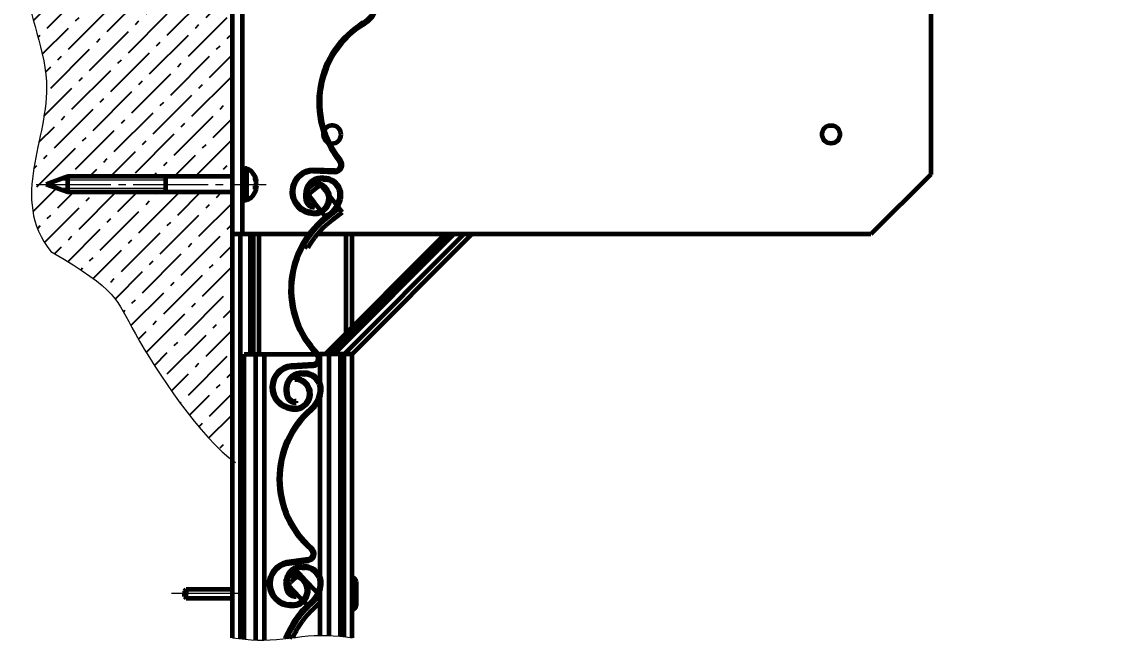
# Model space of a CAD drawing. Header units: millimetres. Extents: x 0 to 841, y 0 to 594.
# Drawn here: x 622.8 to 841, y 333.7 to 459.5 of the extents above; entities that cross this region are included whole.
import ezdxf

# ---------------------------------------------------------------- set-up
doc = ezdxf.new("R2010")
doc.units = ezdxf.units.MM
for name, pattern in [('K5LT_AXLED', [19.5, 15, -1.5, 1.5, -1.5]), ('K5LT_BASIC', [0]), ('K5LT_THIN', [0]), ('K5LT_THIN_INCLUDED_TO_HATCHING', [0])]:
    doc.linetypes.add(name, pattern=pattern)
doc.layers.add('Системный слой', color=7, linetype='Continuous')
doc.layers.add('Системный слой (1)', color=7, linetype='Continuous', true_color=0x909090)
pattern_1 = [(-45, (0, 0), (0.3535534, 0.3535534), [])]

# ---------------------------------------------------------------- blocks, each defined once
blk = doc.blocks.new('U305')
at = {"layer": 'Системный слой (1)', "color": 5, "linetype": 'K5LT_BASIC', "lineweight": 60, "true_color": 0x0000ff}
for p, q in [((686.63, 392.88), (686.63, 336.3)), ((686.63, 331.3), (686.63, 193.33))]:
    blk.add_line(p, q, dxfattribs=at)
blk = doc.blocks.new('U306')
at = {"layer": 'Системный слой (1)', "color": 5, "linetype": 'K5LT_BASIC', "lineweight": 60, "true_color": 0x0000ff}
for p, q in [((682.58, 392.88), (682.58, 387.16)), ((682.58, 384.15), (682.58, 348.36)), ((682.58, 345.35), (682.58, 336.5)), ((682.58, 331.5), (682.58, 320.01)), ((682.58, 317), (682.58, 193.33))]:
    blk.add_line(p, q, dxfattribs=at)
blk = doc.blocks.new('U307')
at = {"layer": 'Системный слой (1)', "color": 5, "linetype": 'K5LT_BASIC', "lineweight": 60, "true_color": 0x0000ff}
for p, q in [((682.58, 392.88), (682.58, 387.16)), ((682.58, 384.15), (682.58, 348.36)), ((682.58, 345.35), (682.58, 336.5)), ((682.58, 331.5), (682.58, 320.01)), ((682.58, 317), (682.58, 193.33))]:
    blk.add_line(p, q, dxfattribs=at)
blk = doc.blocks.new('U308')
at = {"layer": 'Системный слой (1)', "color": 5, "linetype": 'K5LT_BASIC', "lineweight": 60, "true_color": 0x0000ff}
for p, q in [((684.34, 392.88), (684.34, 336.47)), ((684.34, 331.47), (684.34, 193.33))]:
    blk.add_line(p, q, dxfattribs=at)
blk = doc.blocks.new('U316')
at = {"layer": 'Системный слой (1)', "color": 5, "linetype": 'K5LT_BASIC', "lineweight": 60, "true_color": 0x0000ff}
for p, q in [((667.41, 335.74), (667.41, 392.88)), ((667.41, 193.33), (667.41, 330.74))]:
    blk.add_line(p, q, dxfattribs=at)
blk = doc.blocks.new('U317')
at = {"layer": 'Системный слой (1)', "color": 5, "linetype": 'K5LT_BASIC', "lineweight": 60, "true_color": 0x0000ff}
for p, q in [((671.46, 335.55), (671.46, 392.88)), ((671.46, 193.33), (671.46, 330.55))]:
    blk.add_line(p, q, dxfattribs=at)
blk = doc.blocks.new('U318')
at = {"layer": 'Системный слой (1)', "color": 5, "linetype": 'K5LT_BASIC', "lineweight": 60, "true_color": 0x0000ff}
for p, q in [((669.7, 335.58), (669.7, 392.88)), ((669.7, 193.33), (669.7, 330.58))]:
    blk.add_line(p, q, dxfattribs=at)
blk = doc.blocks.new('U319')
at = {"layer": 'Системный слой (1)', "color": 5, "linetype": 'K5LT_BASIC', "lineweight": 60, "true_color": 0x0000ff}
for p, q in [((632.06, 426.16), (632.06, 428.48)), ((632.06, 425.28), (632.06, 426.16))]:
    blk.add_line(p, q, dxfattribs=at)
blk = doc.blocks.new('U320')
at = {"layer": 'Системный слой (1)', "color": 5, "linetype": 'K5LT_BASIC', "lineweight": 60, "true_color": 0x0000ff}
for p, q in [((669.74, 427.94), (669.77, 427.84)), ((669.77, 427.84), (669.82, 427.6))]:
    blk.add_line(p, q, dxfattribs=at)
blk = doc.blocks.new('U359')
at = {"layer": 'Системный слой (1)', "color": 5, "linetype": 'K5LT_BASIC', "lineweight": 60, "true_color": 0x0000ff}
for p, q in [((681.44, 423.23), (682.75, 421.58)), ((682.95, 421.32), (683.18, 421.04))]:
    blk.add_line(p, q, dxfattribs=at)
blk = doc.blocks.new('U360')
at = {"layer": 'Системный слой (1)', "color": 5, "linetype": 'K5LT_BASIC', "lineweight": 60, "true_color": 0x0000ff}
for p, q in [((685.93, 422.71), (685.69, 423.03)), ((686.43, 422.08), (686.15, 422.44))]:
    blk.add_line(p, q, dxfattribs=at)
blk = doc.blocks.new('U361')
at = {"layer": 'Системный слой (1)', "color": 5, "linetype": 'K5LT_BASIC', "lineweight": 60, "true_color": 0x0000ff}
for p, q in [((683.18, 421.04), (683.7, 420.38)), ((683.9, 420.13), (683.92, 420.1))]:
    blk.add_line(p, q, dxfattribs=at)
blk = doc.blocks.new('U362')
at = {"layer": 'Системный слой (1)', "color": 5, "linetype": 'K5LT_BASIC', "lineweight": 60, "true_color": 0x0000ff}
for p, q in [((684.14, 424.98), (683.95, 425.22)), ((685.69, 423.03), (684.59, 424.41))]:
    blk.add_line(p, q, dxfattribs=at)
blk = doc.blocks.new('U363')
at = {"layer": 'Системный слой (1)', "color": 5, "linetype": 'K5LT_BASIC', "lineweight": 60, "true_color": 0x0000ff}
for p, q in [((679.75, 425.73), (679.58, 425.59)), ((680.2, 426.08), (680.2, 426.08))]:
    blk.add_line(p, q, dxfattribs=at)
blk = doc.blocks.new('U364')
at = {"layer": 'Системный слой (1)', "color": 5, "linetype": 'K5LT_BASIC', "lineweight": 60, "true_color": 0x0000ff}
for p, q in [((679.58, 425.59), (679.69, 425.44)), ((679.96, 425.1), (680.2, 424.8))]:
    blk.add_line(p, q, dxfattribs=at)
blk = doc.blocks.new('U366')
at = {"layer": 'Системный слой (1)', "color": 5, "linetype": 'K5LT_BASIC', "lineweight": 60, "true_color": 0x0000ff}
for p, q in [((707.62, 416.88), (689.02, 416.88)), ((793.02, 416.88), (713.02, 416.88))]:
    blk.add_line(p, q, dxfattribs=at)
blk = doc.blocks.new('U367')
at = {"layer": 'Системный слой (1)', "color": 5, "linetype": 'K5LT_BASIC', "lineweight": 60, "true_color": 0x0000ff}
for start, end in [(0, 150.8246), (166.9171, 237.2496), (253.3421, 0)]:
    blk.add_arc((685.02, 436.88), 1.8, start, end, dxfattribs=at)
blk = doc.blocks.new('U375')
at = {"layer": 'Системный слой (1)', "color": 5, "linetype": 'K5LT_BASIC', "lineweight": 60, "true_color": 0x0000ff}
for p, q in [((677.53, 345.16), (679.1, 343.52)), ((679.32, 343.29), (679.47, 343.14))]:
    blk.add_line(p, q, dxfattribs=at)
blk = doc.blocks.new('U376')
at = {"layer": 'Системный слой (1)', "color": 5, "linetype": 'K5LT_BASIC', "lineweight": 60, "true_color": 0x0000ff}
for p, q in [((682.1, 345.01), (681.78, 345.35)), ((682.58, 344.51), (682.34, 344.76))]:
    blk.add_line(p, q, dxfattribs=at)
blk = doc.blocks.new('U377')
at = {"layer": 'Системный слой (1)', "color": 5, "linetype": 'K5LT_BASIC', "lineweight": 60, "true_color": 0x0000ff}
for p, q in [((679.47, 343.14), (680.05, 342.53)), ((680.27, 342.3), (680.3, 342.27))]:
    blk.add_line(p, q, dxfattribs=at)
blk = doc.blocks.new('U378')
at = {"layer": 'Системный слой (1)', "color": 5, "linetype": 'K5LT_BASIC', "lineweight": 60, "true_color": 0x0000ff}
for p, q in [((676.81, 348.62), (676.15, 347.99)), ((677.19, 348.99), (676.85, 348.66))]:
    blk.add_line(p, q, dxfattribs=at)
blk = doc.blocks.new('U379')
at = {"layer": 'Системный слой (1)', "color": 5, "linetype": 'K5LT_BASIC', "lineweight": 60, "true_color": 0x0000ff}
for p, q in [((675.46, 347.33), (675.68, 347.09)), ((676, 346.76), (676.15, 346.6))]:
    blk.add_line(p, q, dxfattribs=at)
blk = doc.blocks.new('U387')
at = {"layer": 'Системный слой (1)', "color": 5, "linetype": 'K5LT_BASIC', "lineweight": 60, "true_color": 0x0000ff}
for p, q in [((666.62, 335.83), (666.62, 416.88)), ((666.62, 193.33), (666.62, 330.83))]:
    blk.add_line(p, q, dxfattribs=at)
blk = doc.blocks.new('U388')
at = {"layer": 'Системный слой (1)', "color": 5, "linetype": 'K5LT_BASIC', "lineweight": 60, "true_color": 0x0000ff}
for p, q in [((689.02, 336.02), (689.02, 392.88)), ((689.02, 193.33), (689.02, 331.02))]:
    blk.add_line(p, q, dxfattribs=at)
blk = doc.blocks.new('U389')
at = {"layer": 'Системный слой (1)', "color": 5, "linetype": 'K5LT_BASIC', "lineweight": 60, "true_color": 0x0000ff}
for p, q in [((671.46, 392.88), (681.8, 392.88)), ((682.24, 392.88), (682.58, 392.88))]:
    blk.add_line(p, q, dxfattribs=at)
blk = doc.blocks.new('U390')
at = {"layer": 'Системный слой (1)', "color": 5, "linetype": 'K5LT_BASIC', "lineweight": 60, "true_color": 0x0000ff}
for p, q in [((687.42, 336.22), (687.42, 392.88)), ((687.42, 193.33), (687.42, 331.22))]:
    blk.add_line(p, q, dxfattribs=at)
blk = doc.blocks.new('U391')
at = {"layer": 'Системный слой (1)', "color": 5, "linetype": 'K5LT_BASIC', "lineweight": 60, "true_color": 0x0000ff}
for p, q in [((680.31, 416.88), (670.42, 416.88)), ((680.76, 416.88), (680.71, 416.88)), ((686.62, 416.88), (682.04, 416.88))]:
    blk.add_line(p, q, dxfattribs=at)
blk = doc.blocks.new('U392')
at = {"layer": 'Системный слой (1)', "color": 5, "linetype": 'K5LT_BASIC', "lineweight": 60, "true_color": 0x0000ff}
for p, q in [((665.02, 336.02), (665.02, 416.88)), ((665.02, 193.33), (665.02, 331.02))]:
    blk.add_line(p, q, dxfattribs=at)
blk = doc.blocks.new('U449')
at = {"layer": 'Системный слой', "color": 7, "linetype": 'K5LT_THIN_INCLUDED_TO_HATCHING', "lineweight": 18}
for p, q in [((676.39, 335.95), (677.65, 336.1)), ((677.65, 336.1), (678.92, 336.25)), ((678.92, 336.25), (680.18, 336.38)), ((680.18, 336.38), (681.44, 336.46)), ((681.44, 336.46), (682.71, 336.5)), ((682.71, 336.5), (683.97, 336.49)), ((683.97, 336.49), (685.23, 336.43)), ((685.23, 336.43), (686.5, 336.32)), ((686.5, 336.32), (687.76, 336.18)), ((687.76, 336.18), (689.02, 336.02)), ((665.02, 336.02), (666.29, 335.87)), ((666.29, 335.87), (667.55, 335.73)), ((667.55, 335.73), (668.81, 335.62)), ((668.81, 335.62), (670.08, 335.56)), ((670.08, 335.56), (671.34, 335.55)), ((671.34, 335.55), (672.6, 335.59)), ((672.6, 335.59), (673.87, 335.67)), ((673.87, 335.67), (675.13, 335.8)), ((675.13, 335.8), (676.39, 335.95))]:
    blk.add_line(p, q, dxfattribs=at)

msp = doc.modelspace()

# ---------------------------------------------------------------- hatches: boundary and pattern name
at = {"layer": 'Системный слой (1)'}
h = msp.add_hatch(dxfattribs=at)
h.set_pattern_fill('Бетон', angle=45, style=0, pattern_type=0)
h.set_pattern_definition([(45, (0, 0), (-4.24264, 4.24264), [11, -5]), (45, (9.1924, 9.1924), (-4.24264, 4.24264), [1, -15]), (45, (3.5355, 7.778), (-4.24264, 4.24264), [11, -5]), (45, (12.728, 16.9706), (-4.24264, 4.24264), [1, -15])])
h.paths.add_polyline_path([(632.0591, 508.4841), (665.0232, 508.4841), (665.0232, 545.2841), (632.0591, 545.2841), (627.6632, 546.8841), (632.0591, 548.4841), (665.0232, 548.4841), (665.0232, 556.8841), (624.7032, 556.8841), (625.5628, 555.2257), (626.1948, 552.9006), (626.5809, 549.8261), (626.6888, 545.848), (626.4708, 540.925), (626.2233, 538.0521), (625.9974, 535.9376), (625.7313, 533.7587), (625.3554, 531.0251), (624.7952, 527.4114), (624.1285, 523.5629), (623.8503, 522.0614), (623.768, 521.6267), (623.6137, 520.8211), (623.347, 519.4407), (623.0477, 517.7988), (622.8812, 516.4335), (622.8708, 515.7868), (622.9012, 515.3384), (622.9645, 514.8779), (623.0916, 514.2525), (623.3595, 513.2242), (623.7925, 511.7181), (623.8759, 511.4297), (624.0527, 510.815), (624.4397, 509.4443), (625.263, 506.3467), (626.2384, 502.138), (626.8536, 498.8893), (627.262, 496.1253), (627.5638, 493.0534), (627.6449, 489.1267), (627.5672, 487.7475), (627.5256, 487.2801), (627.4212, 486.3592), (627.1372, 484.5698), (626.3488, 481.17), (625.7499, 479.0655), (625.3592, 477.7533), (625.0205, 476.6078), (624.6438, 475.2766), (624.1948, 473.4885), (623.7394, 470.9221), (623.6014, 468.8754), (623.6017, 468.489), (623.6266, 467.7125), (623.7651, 466.1451), (624.3281, 462.9588), (625.0403, 460.0917), (625.4448, 458.6125), (625.6726, 457.7923), (625.8405, 457.1875), (626.0261, 456.5132), (626.2744, 455.5942), (626.6195, 454.2584), (627.0783, 452.274), (627.5822, 449.3041), (627.7567, 447.1643), (627.7714, 446.592), (627.7624, 445.4478), (627.6092, 443.1618), (626.9761, 438.9448), (626.5565, 436.8364), (626.3317, 435.7636), (626.2012, 435.1464), (626.0711, 434.5292), (625.892, 433.6699), (625.6377, 432.4067), (625.2944, 430.5289), (624.9097, 427.733), (624.7886, 423.5802), (625.3477, 419.9056), (626.514, 416.7407), (628.2422, 413.8972), (628.6232, 413.3964), (631.7065, 411.5714), (634.4209, 409.8741), (636.7799, 408.2696), (638.807, 406.7009), (640.5483, 405.0604), (641.879, 403.4384), (642.5643, 402.4092), (643.1019, 401.5018), (643.7089, 400.3978), (644.5797, 398.7577), (645.7055, 396.6911), (645.9581, 396.2443), (646.4951, 395.3122), (647.688, 393.3127), (650.1441, 389.4296), (652.4437, 386.0251), (653.994, 383.8459), (655.3946, 381.9579), (657.0606, 379.816), (659.3351, 377.0897), (662.5725, 373.6734), (665.0232, 371.5529), (665.0232, 392.8841), (665.0232, 416.8841), (665.0232, 425.2841), (632.0591, 425.2841), (627.6632, 426.8841), (632.0591, 428.4841), (665.0232, 428.4841), (665.0232, 465.2841), (632.0591, 465.2841), (627.6632, 466.8841), (632.0591, 468.4841), (665.0232, 468.4841), (665.0232, 505.2841), (632.0591, 505.2841), (627.6632, 506.8841)])
h = msp.add_hatch(dxfattribs=at)
h.set_pattern_fill('Металл', angle=-45, style=0, pattern_type=0)
h.set_pattern_definition(pattern_1)
h.paths.add_polyline_path([(680.4042, 421.4319), (678.9336, 422.0823), (677.8285, 423.2503), (677.2605, 424.7546), (677.3179, 426.3616), (677.9917, 427.8216), (679.1774, 428.9078), (680.6906, 429.4516), (681.1586, 429.4933), (685.5582, 429.3397), (686.4659, 429.652), (686.9912, 430.4556), (686.9128, 431.4124), (686.7039, 431.7546), (684.8001, 434.5963), (683.4577, 437.7422), (682.7235, 441.0829), (682.6231, 444.5018), (683.1599, 447.8799), (684.3154, 451.0992), (686.0491, 454.0476), (688.3007, 456.6224), (690.9917, 458.7338), (691.4345, 459.0098), (692.9197, 460.2781), (693.9188, 461.9563), (693.9724, 462.0982), (694.1638, 463.5521), (693.7252, 464.9514), (692.738, 466.0357), (691.5119, 466.5781), (690.9261, 466.7078), (689.5041, 466.6992), (688.2261, 466.0753), (687.3448, 464.9592), (687.2677, 464.7841), (686.932, 463.1091), (686.9547, 462.5995), (687.3672, 461.6216), (688.2589, 461.0461), (688.3564, 461.0217), (688.6288, 460.9613), (688.698, 461.2737), (688.4256, 461.3341), (687.6063, 461.8345), (687.2731, 462.6314), (687.4273, 464.2715), (687.5644, 464.6641), (688.3486, 465.7607), (689.546, 466.3802), (690.8569, 466.3954), (691.4427, 466.2656), (692.7009, 465.6634), (693.5643, 464.568), (693.8561, 463.204), (693.6716, 462.2074), (692.7337, 460.5552), (691.3034, 459.3047), (691.269, 459.2838), (688.4934, 457.2344), (686.143, 454.7086), (684.2984, 451.7929), (683.0228, 448.5872), (682.3598, 445.2012), (682.3322, 441.7511), (682.941, 438.355), (684.1653, 435.1293), (685.9631, 432.1845), (686.4559, 431.5525), (686.7143, 430.7463), (686.3561, 429.9792), (685.6443, 429.663), (681.2822, 429.8153), (679.6424, 429.4966), (678.2396, 428.5896), (677.276, 427.2251), (676.8905, 425.5997), (677.1386, 423.9478), (677.9845, 422.5074), (679.3064, 421.4861), (680.3349, 421.1195), (680.7841, 421.02), (682.1926, 421.0315), (683.4543, 421.6577), (684.3154, 422.7724), (684.6025, 424.1513), (684.258, 425.5171), (683.3511, 426.5948), (682.0642, 427.1676), (681.6859, 427.2178), (681.6632, 426.8986), (682.9336, 426.492), (683.875, 425.547), (684.2769, 424.2751), (684.0492, 422.9608), (683.2429, 421.8982), (682.0385, 421.325), (680.8533, 421.3324)])
h = msp.add_hatch(dxfattribs=at)
h.set_pattern_fill('Металл', angle=-45, style=0, pattern_type=0)
h.set_pattern_definition(pattern_1)
h.paths.add_polyline_path([(676.757, 382.1689), (675.2354, 382.6886), (674.0327, 383.7559), (673.3357, 385.205), (673.2529, 386.8108), (673.7969, 388.324), (674.8833, 389.5094), (676.3434, 390.183), (676.806, 390.2654), (681.2022, 390.4958), (682.0793, 390.886), (682.5325, 391.7323), (682.3711, 392.6786), (682.1332, 393.0014), (679.9889, 395.6662), (678.3774, 398.6832), (677.3549, 401.9472), (676.9569, 405.3444), (677.1973, 408.7563), (678.0677, 412.0641), (679.5379, 415.1525), (681.5565, 417.9137), (684.0533, 420.2515), (684.4703, 420.5651), (685.8393, 421.9581), (686.6884, 423.7169), (686.7294, 423.863), (686.7934, 425.328), (686.2344, 426.6837), (685.1564, 427.6779), (683.8878, 428.1113), (683.2929, 428.1896), (681.877, 428.057), (680.6583, 427.3241), (679.8776, 426.1354), (679.8161, 425.9543), (679.6277, 424.2564), (679.6947, 423.7507), (680.1908, 422.8125), (681.1293, 422.3169), (681.2285, 422.301), (681.5052, 422.2647), (681.5469, 422.5819), (681.2703, 422.6183), (680.4105, 423.0454), (680.0091, 423.8103), (680.0197, 425.4575), (680.1221, 425.8606), (680.8078, 427.0213), (681.9466, 427.7429), (683.2512, 427.8723), (683.8461, 427.7941), (685.1519, 427.3038), (686.1076, 426.2877), (686.5171, 424.9544), (686.4202, 423.9456), (685.6299, 422.2179), (684.314, 420.8474), (684.2816, 420.8236), (681.6951, 418.5401), (679.5738, 415.8191), (677.9903, 412.7537), (676.999, 409.449), (676.6336, 406.0182), (676.9069, 402.5788), (677.8093, 399.2487), (679.31, 396.142), (681.3576, 393.365), (681.9037, 392.7784), (682.2314, 391.9977), (681.9414, 391.2023), (681.2599, 390.8253), (676.901, 390.5969), (675.2953, 390.1364), (673.9769, 389.1106), (673.1359, 387.6673), (672.8935, 386.0146), (673.2846, 384.3906), (674.2529, 383.0294), (675.6588, 382.1272), (676.7153, 381.8516), (677.1714, 381.7916), (678.5735, 381.9259), (679.7759, 382.6596), (680.5366, 383.8451), (680.7024, 385.2438), (680.2402, 386.5744), (679.2428, 387.5689), (677.9109, 388.0274), (677.5297, 388.0444), (677.5349, 387.7245), (678.8359, 387.4301), (679.8561, 386.5708), (680.3672, 385.3388), (680.2549, 384.0096), (679.5444, 382.8808), (678.3945, 382.2048), (677.2131, 382.1089)])
h = msp.add_hatch(dxfattribs=at)
h.set_pattern_fill('Металл', angle=-45, style=0, pattern_type=0)
h.set_pattern_definition(pattern_1)
h.paths.add_polyline_path([(676.5458, 342.7374), (674.9846, 343.1225), (673.6935, 344.0809), (672.8729, 345.4637), (672.6504, 347.0562), (673.0605, 348.611), (674.0395, 349.8866), (675.4353, 350.6849), (675.8889, 350.8073), (680.2483, 351.42), (681.0881, 351.8851), (681.4658, 352.7677), (681.2225, 353.6964), (680.9574, 353.9972), (678.589, 356.465), (676.7207, 359.3301), (675.4176, 362.4926), (674.725, 365.8421), (674.6671, 369.262), (675.246, 372.6331), (676.4414, 375.8378), (678.2117, 378.7645), (680.4951, 381.311), (680.8832, 381.6598), (682.1256, 383.1667), (682.8182, 384.9928), (682.8463, 385.142), (682.7824, 386.607), (682.1074, 387.9088), (680.9469, 388.8053), (679.6453, 389.1265), (679.0459, 389.1526), (677.6469, 388.8971), (676.4967, 388.0608), (675.8226, 386.8086), (675.7771, 386.6228), (675.7373, 384.9149), (675.8482, 384.417), (676.4242, 383.5256), (677.4023, 383.1137), (677.5025, 383.1065), (677.7813, 383.0944), (677.7952, 383.4141), (677.5165, 383.4262), (676.6227, 383.7768), (676.1562, 384.5037), (676.0232, 386.1456), (676.0901, 386.5561), (676.672, 387.7722), (677.7436, 388.5902), (679.032, 388.8329), (679.6314, 388.8068), (680.975, 388.4322), (682.0156, 387.5033), (682.5397, 386.2107), (682.5311, 385.1973), (681.8944, 383.4073), (680.7029, 381.9274), (680.6727, 381.9008), (678.2951, 379.4006), (676.419, 376.505), (675.1088, 373.3133), (674.4092, 369.9348), (674.3443, 366.4852), (674.9162, 363.0827), (676.1055, 359.8439), (677.8713, 356.8798), (680.1531, 354.2919), (680.7482, 353.7551), (681.1427, 353.006), (680.9231, 352.1883), (680.277, 351.7533), (675.9547, 351.1459), (674.3952, 350.5472), (673.1713, 349.4104), (672.4593, 347.8993), (672.3618, 346.2317), (672.893, 344.648), (673.9762, 343.3763), (675.4554, 342.6001), (676.5319, 342.4177), (676.9915, 342.3977), (678.3766, 342.6536), (679.5104, 343.4893), (680.1648, 344.7366), (680.2082, 346.1445), (679.6317, 347.4297), (678.5514, 348.3335), (677.1847, 348.6742), (676.8034, 348.6579), (676.8365, 348.3396), (678.1582, 348.1598), (679.2494, 347.3926), (679.866, 346.2098), (679.87, 344.876), (679.2605, 343.6895), (678.1739, 342.9158), (677.0054, 342.7174)])
h = msp.add_hatch(dxfattribs=at)
h.set_pattern_fill('Металл', angle=-45, style=0, pattern_type=0)
h.set_pattern_definition(pattern_1)
h.paths.add_polyline_path([(680.8832, 342.8598), (682.1256, 344.3667), (682.8182, 346.1928), (682.8463, 346.342), (682.7824, 347.807), (682.1074, 349.1088), (680.9469, 350.0053), (679.6453, 350.3265), (679.0459, 350.3526), (677.6469, 350.0971), (676.4967, 349.2608), (675.8226, 348.0086), (675.7771, 347.8228), (675.7373, 346.1149), (675.8482, 345.617), (676.4242, 344.7256), (677.4023, 344.3137), (677.5025, 344.3065), (677.7813, 344.2944), (677.7952, 344.6141), (677.5165, 344.6262), (676.6227, 344.9768), (676.1562, 345.7037), (676.0232, 347.3456), (676.0901, 347.7561), (676.672, 348.9722), (677.7436, 349.7902), (679.032, 350.0329), (679.6314, 350.0068), (680.975, 349.6322), (682.0156, 348.7033), (682.5397, 347.4107), (682.5311, 346.3973), (681.8944, 344.6073), (680.7029, 343.1274), (680.6727, 343.1008), (678.2951, 340.6006), (676.419, 337.705), (675.5734, 335.8488), (675.9346, 335.8916), (677.5006, 338.9324), (679.6046, 341.6291)])

# ---------------------------------------------------------------- linework, layer by layer
at = {"layer": 'Системный слой (1)', "color": 5, "linetype": 'K5LT_BASIC', "lineweight": 60, "true_color": 0x0000ff}
for p, q in [((665.0232, 416.8841), (665.0232, 556.8841)), ((667.0232, 416.8841), (667.0232, 556.8841)), ((805.0232, 544.8841), (805.0232, 428.8841)), ((667.0232, 430.0841), (667.6632, 430.0841)), ((667.6632, 423.6841), (667.6632, 430.0841)), ((667.9432, 430.0841), (667.6632, 430.0841)), ((667.6632, 430.0841), (667.6632, 423.6841)), ((667.9432, 423.6841), (667.9432, 430.0841)), ((632.0591, 428.4841), (627.6632, 426.8841)), ((665.0232, 428.4841), (632.0591, 428.4841)), ((651.6632, 426.1593), (651.6632, 428.4841)), ((669.7437, 427.9375), (669.6348, 427.8883)), ((681.1586, 429.4933), (685.5582, 429.3397)), ((685.6443, 429.663), (681.2822, 429.8153)), ((683.2512, 427.8723), (683.8461, 427.7941)), ((683.8878, 428.1113), (683.2929, 428.1896)), ((805.0232, 428.8841), (793.0232, 416.8841)), ((632.0591, 425.2841), (627.6632, 426.8841)), ((651.6632, 425.2841), (651.6632, 426.1593)), ((669.7437, 426.0951), (669.6151, 426.1387)), ((669.8227, 426.1656), (669.6168, 426.2267)), ((669.8227, 426.6498), (669.6705, 426.6645)), ((669.8227, 427.6027), (669.746, 427.5799)), ((669.8227, 426.6498), (669.746, 426.1884)), ((669.7746, 426.8841), (669.8227, 426.6498)), ((669.7746, 425.9317), (669.8227, 426.1656)), ((681.4571, 427.0753), (680.2029, 426.0819)), ((682.078, 426.2914), (680.8238, 425.298)), ((682.0842, 427.572), (681.4571, 427.0753)), ((681.6859, 427.2178), (681.6632, 426.8986)), ((682.078, 426.2914), (682.5686, 426.68)), ((682.0842, 427.572), (682.4973, 427.0505)), ((683.9469, 425.2204), (682.9455, 426.4847)), ((665.0232, 425.2841), (632.0591, 425.2841)), ((667.0232, 423.6841), (667.6632, 423.6841)), ((667.9432, 423.6841), (667.6632, 423.6841)), ((680.1966, 424.8013), (680.8238, 425.298)), ((680.1966, 424.8013), (681.4384, 423.2335)), ((680.8533, 421.3324), (680.4042, 421.4319)), ((681.2285, 422.301), (681.5052, 422.2647)), ((681.5469, 422.5819), (681.2703, 422.6183)), ((681.5052, 422.2647), (681.5469, 422.5819)), ((686.3661, 422.0338), (684.6304, 420.659)), ((685.2513, 419.8751), (686.987, 421.2499)), ((686.4305, 422.0848), (686.3661, 422.0338)), ((687.0514, 421.3009), (686.4305, 422.0848)), ((686.987, 421.2499), (687.0514, 421.3009)), ((680.3349, 421.1195), (680.7841, 421.02)), ((684.6304, 420.659), (683.922, 420.0979)), ((684.5429, 419.314), (685.2513, 419.8751)), ((665.0232, 392.8841), (665.0232, 416.8841)), ((666.6232, 416.8841), (665.0232, 416.8841)), ((668.3565, 416.8841), (666.6232, 416.8841)), ((668.6232, 416.8841), (668.3565, 416.8841)), ((669.2232, 416.8841), (668.6232, 416.8841)), ((668.6232, 392.8841), (668.6232, 416.8841)), ((669.2232, 392.8841), (669.2232, 416.8841)), ((670.4232, 416.8841), (669.2232, 416.8841)), ((670.4232, 392.8841), (670.4232, 416.8841)), ((683.6232, 392.8841), (707.6232, 416.8841)), ((684.8232, 392.8841), (708.8232, 416.8841)), ((685.4232, 392.8841), (709.4232, 416.8841)), ((687.8232, 416.8841), (686.6232, 416.8841)), ((687.4232, 392.8841), (711.4232, 416.8841)), ((689.0232, 416.8841), (687.8232, 416.8841)), ((687.8232, 397.0841), (687.8232, 416.8841)), ((689.0232, 398.2841), (689.0232, 416.8841)), ((689.0232, 392.8841), (713.0232, 416.8841)), ((708.8232, 416.8841), (707.6232, 416.8841)), ((709.4232, 416.8841), (708.8232, 416.8841)), ((709.6898, 416.8841), (709.4232, 416.8841)), ((711.4232, 416.8841), (709.6898, 416.8841)), ((713.0232, 416.8841), (711.4232, 416.8841)), ((680.1759, 414.1771), (679.3023, 414.6637)), ((667.413, 392.8841), (669.7021, 392.8841)), ((669.7021, 392.8841), (671.4633, 392.8841)), ((684.3442, 392.8841), (682.583, 392.8841)), ((686.6333, 392.8841), (684.3442, 392.8841)), ((687.4232, 392.8841), (686.6333, 392.8841)), ((689.0232, 392.8841), (687.4232, 392.8841)), ((681.2599, 390.8253), (676.901, 390.5969)), ((676.806, 390.2654), (681.2022, 390.4958)), ((679.032, 388.8329), (679.6314, 388.8068)), ((679.6453, 389.1265), (679.0459, 389.1526)), ((677.5297, 388.0444), (677.5349, 387.7245)), ((676.7153, 381.8516), (677.1714, 381.7916)), ((677.2131, 382.1089), (676.757, 382.1689)), ((677.5025, 383.1065), (677.7813, 383.0944)), ((677.7952, 383.4141), (677.5165, 383.4262)), ((677.7813, 383.0944), (677.7952, 383.4141)), ((675.8889, 350.8073), (680.2483, 351.42)), ((680.277, 351.7533), (675.9547, 351.1459)), ((677.7693, 349.5392), (677.1913, 348.9861)), ((677.7693, 349.5392), (678.4607, 348.8166)), ((679.032, 350.0329), (679.6314, 350.0068)), ((679.6453, 350.3265), (679.0459, 350.3526)), ((675.734, 347.5919), (675.4572, 347.327)), ((676.1485, 346.6044), (676.7265, 347.1575)), ((677.8731, 348.2545), (676.7265, 347.1575)), ((676.8034, 348.6579), (676.8365, 348.3396)), ((678.1379, 348.5078), (678.4607, 348.8166)), ((679.8433, 347.3715), (678.4607, 348.8166)), ((681.7789, 345.3483), (679.8433, 347.3715)), ((689.0232, 348.0841), (689.0232, 341.6841)), ((689.8232, 347.2841), (689.8232, 342.4841)), ((655.4084, 345.4376), (655.7459, 345.7751)), ((655.4084, 345.4376), (655.4084, 344.7626)), ((655.4084, 344.3126), (655.4084, 344.7626)), ((655.7459, 345.7789), (665.0051, 345.7744)), ((655.7459, 345.7789), (655.7459, 344.7626)), ((655.7459, 343.9748), (655.7459, 344.7626)), ((676.1485, 346.6044), (677.5311, 345.1593)), ((655.4084, 344.3126), (655.7459, 343.9751)), ((655.7459, 343.9748), (665.0051, 343.9752)), ((677.0054, 342.7174), (676.5458, 342.7374)), ((677.5025, 344.3065), (677.7813, 344.2944)), ((677.7952, 344.6141), (677.5165, 344.6262)), ((677.7813, 344.2944), (677.7952, 344.6141)), ((680.9493, 342.8938), (680.2963, 342.2691)), ((682.5492, 344.4245), (680.9493, 342.8938)), ((681.6406, 342.1712), (682.583, 343.0729)), ((682.583, 344.4569), (682.5492, 344.4245)), ((676.5319, 342.4177), (676.9915, 342.3977)), ((680.9876, 341.5465), (681.6406, 342.1712)), ((677.0977, 336.034), (676.2036, 336.4276))]:
    msp.add_line(p, q, dxfattribs=at)
at = {"layer": 'Системный слой (1)', "color": 7, "linetype": 'K5LT_THIN', "lineweight": 18}
for p, q in [((632.0591, 427.7264), (629.9772, 427.7264)), ((651.6632, 427.7264), (632.0591, 427.7264)), ((632.0591, 426.0419), (629.9772, 426.0419)), ((651.6632, 426.0419), (632.0591, 426.0419)), ((665.0051, 345.5051), (655.7459, 345.5051)), ((665.0051, 344.2451), (655.7459, 344.2451))]:
    msp.add_line(p, q, dxfattribs=at)
at = {"layer": 'Системный слой (1)', "color": 30, "linetype": 'K5LT_AXLED', "lineweight": 18, "true_color": 0xff8000}
for p, q in [((625.6632, 426.8841), (671.8232, 426.8841)), ((667.0052, 344.8751), (652.8459, 344.8751))]:
    msp.add_line(p, q, dxfattribs=at)
at = {"layer": 'Системный слой (1)', "color": 5, "linetype": 'K5LT_BASIC', "lineweight": 60, "true_color": 0x0000ff}
msp.add_circle((785.0232, 436.8841), 1.8, dxfattribs=at)
for centre, radius, start, end in [((688.3326, 464.1458), 5.68, 301.129463, 340.045874), ((688.3326, 464.1458), 6, 301.129463, 340.045874), ((700.9054, 443.3279), 18.64, 121.129463, 219.177653), ((700.9054, 443.3279), 18.32, 121.129463, 219.177653), ((666.3109, 426.8841), 3.5922, 15.376258, 62.974939), ((685.5566, 430.8197), 1.48, 270.058371, 39.177653), ((685.5566, 430.8197), 1.16, 274.3331, 39.177653), ((681.2866, 425.4153), 4.4, 90.058371, 257.508541), ((681.2866, 425.4153), 4.08, 91.798544, 257.508541), ((682.8757, 425.0169), 3.2, 82.508541, 162.965484), ((682.8757, 425.0169), 2.88, 82.508541, 162.965484), ((683.4445, 424.7403), 3.08, 345.045874, 82.508541), ((683.4445, 424.7403), 3.4, 345.045874, 82.508541), ((666.3109, 426.8841), 3.5922, 297.025061, 344.623742), ((684.2143, 424.6067), 4.6, 162.965484, 190.724998), ((684.2143, 424.6067), 4.28, 162.965484, 190.724998), ((681.4632, 424.0857), 3.14, 257.508541, 85.932508), ((681.4632, 424.0857), 2.82, 257.508541, 85.932508), ((681.4632, 424.0857), 1.8, 190.724998, 262.508541), ((681.4632, 424.0857), 1.48, 190.724998, 262.508541), ((680.9326, 425.4113), 5.68, 306.129463, 345.045874), ((680.9326, 425.4113), 6, 306.129463, 345.045874), ((695.2719, 405.7683), 18.64, 126.129463, 224.177653), ((695.2719, 405.7683), 18.32, 126.129463, 224.177653), ((695.2719, 405.7683), 18.28, 131.562135, 144.600158), ((695.2719, 405.7683), 18.28, 128.381417, 131.562135), ((695.2719, 405.7683), 17.28, 128.381417, 131.746411), ((695.2719, 405.7683), 17.28, 131.746411, 144.235065), ((695.2719, 405.7683), 18.28, 144.600158, 150.881417), ((695.2719, 405.7683), 17.28, 144.235065, 150.881417), ((681.0717, 391.97), 1.48, 275.058371, 44.177653), ((681.0717, 391.97), 1.16, 279.3331, 44.177653), ((677.289, 386.214), 4.4, 95.058371, 262.508541), ((677.289, 386.214), 4.08, 96.798544, 262.508541), ((678.9068, 385.9556), 3.2, 87.508541, 167.965484), ((678.9068, 385.9556), 2.88, 87.508541, 167.965484), ((679.4975, 385.7297), 3.08, 350.045874, 87.508541), ((679.4975, 385.7297), 3.4, 350.045874, 87.508541), ((680.276, 385.6637), 4.6, 167.965484, 195.724998), ((680.276, 385.6637), 4.28, 167.965484, 195.724998), ((677.5808, 384.9048), 3.14, 262.508541, 90.932508), ((677.5808, 384.9048), 2.82, 262.508541, 90.932508), ((677.5808, 384.9048), 1.8, 195.724998, 267.508541), ((677.5808, 384.9048), 1.48, 195.724998, 267.508541), ((676.9366, 386.1791), 5.68, 311.129463, 350.045874), ((676.9366, 386.1791), 6, 311.129463, 350.045874), ((692.9334, 367.8607), 18.64, 131.129463, 229.177653), ((692.9334, 367.8607), 18.32, 131.129463, 229.177653), ((679.9899, 352.8772), 1.48, 280.058371, 49.177653), ((679.9899, 352.8772), 1.16, 284.3331, 49.177653), ((676.7232, 346.8135), 4.4, 100.058371, 267.508541), ((676.7232, 346.8135), 4.08, 101.798544, 267.508541), ((678.9068, 347.1556), 3.2, 87.508541, 167.965484), ((678.9068, 347.1556), 2.88, 87.508541, 167.965484), ((679.4975, 346.9297), 3.08, 350.045874, 87.508541), ((679.4975, 346.9297), 3.4, 350.045874, 87.508541), ((680.276, 346.8637), 4.6, 167.965484, 195.724998), ((680.276, 346.8637), 4.28, 167.965484, 195.724998), ((677.128, 345.5347), 3.14, 267.508541, 95.932508), ((677.128, 345.5347), 2.82, 267.508541, 95.932508), ((689.0232, 347.2841), 0.8, 0, 90), ((677.5808, 346.1048), 1.8, 195.724998, 267.508541), ((677.5808, 346.1048), 1.48, 195.724998, 267.508541), ((676.9366, 347.3791), 5.68, 311.129463, 350.045874), ((676.9366, 347.3791), 6, 311.129463, 350.045874), ((692.9334, 329.0607), 18.64, 131.129463, 158.643461), ((692.9334, 329.0607), 18.32, 131.129463, 158.107647), ((692.9334, 329.0607), 18.28, 136.914481, 149.952503), ((692.9334, 329.0607), 17.28, 137.098756, 149.587411), ((692.9334, 329.0607), 18.28, 133.733762, 136.914481), ((692.9334, 329.0607), 17.28, 133.733762, 137.098756), ((689.0232, 342.4841), 0.8, 270, 0), ((692.9334, 329.0607), 18.28, 149.952503, 156.233762), ((692.9334, 329.0607), 17.28, 149.587411, 156.187869)]:
    msp.add_arc(centre, radius, start, end, dxfattribs=at)
for centre, major_axis, ratio, start_param, end_param in [((666.3401, 426.8039), (3.3717, 1.2262), 0.87964285, 6.25213471, 6.37303879), ((666.6302, 426.438), (2.881, 2.062), 0.38189806, -0.36868927, -0.16494965), ((666.3401, 426.9643), (3.3717, -1.2262), 0.87964285, 0.58817772, 0.7090818), ((666.3401, 426.7263), (3.528, 0.652), 0.44699323, -0.4818855, -0.36098142), ((666.6302, 427.1108), (2.051, -2.8888), 0.75154136, 0.71196061, 0.91570023), ((666.3401, 427.0419), (3.528, -0.652), 0.44699323, -0.31704978, -0.1961457)]:
    msp.add_ellipse(centre, major_axis=major_axis, ratio=ratio, start_param=start_param, end_param=end_param, dxfattribs=at)
at = {"layer": 'Системный слой (1)', "color": 7, "linetype": 'K5LT_THIN', "lineweight": 18}
for points, knots in [([(624.7032, 556.8841), (628.8466, 551.1395), (622.8321, 514.7034), (622.3061, 517.0013), (630.8607, 487.0213), (619.9979, 468.8508), (633.5374, 443.1492), (620.1331, 424.208), (628.6232, 413.3964)], [0, 0, 0, 0, 1.44149916, 2.57634966, 3.80626688, 4.87731, 6.08484332, 8, 8, 8, 8]), ([(628.6232, 413.3964), (642.2142, 405.5135), (640.8713, 402.7417), (658.7611, 375.9533), (665.6232, 371.1119)], [0, 0, 0, 0, 1.97671271, 4, 4, 4, 4])]:
    msp.add_open_spline(points, degree=3, knots=knots, dxfattribs=at)
at = {"layer": 'Системный слой (1)', "color": 5, "linetype": 'K5LT_BASIC', "lineweight": 60, "true_color": 0x0000ff}
for points, knots in [([(669.8227, 427.1185), (669.8086, 427.2582), (669.7835, 427.4154), (669.748, 427.5714), (669.7437, 427.5898)], [0, 0, 0, 0, 4.41042013, 5, 5, 5, 5]), ([(669.7437, 426.7793), (669.7759, 426.8795), (669.8035, 426.9926), (669.8208, 427.1049), (669.8227, 427.1185)], [0, 0, 0, 0, 4.39697305, 5, 5, 5, 5]), ([(669.8227, 426.1656), (669.8086, 426.1421), (669.7835, 426.1182), (669.748, 426.0975), (669.7437, 426.0951)], [0, 0, 0, 0, 4.41042013, 5, 5, 5, 5])]:
    msp.add_open_spline(points, degree=3, knots=knots, dxfattribs=at)

# ---------------------------------------------------------------- block references
at = {"layer": 'Системный слой (1)'}
for name in ['U367', 'U319', 'U320', 'U363', 'U364', 'U362', 'U359', 'U360', 'U361', 'U392', 'U387', 'U391', 'U366', 'U316', 'U318', 'U317', 'U389', 'U306', 'U307', 'U308', 'U305', 'U390', 'U388', 'U379', 'U378', 'U375', 'U376', 'U377', 'U449']:
    msp.add_blockref(name, (0, 0), dxfattribs=at)

doc.saveas('drawing.dxf')
